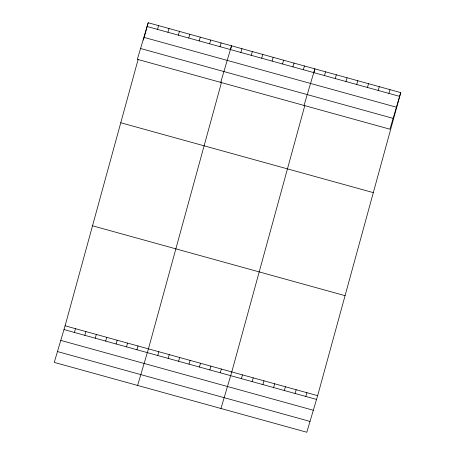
<?xml version="1.0" encoding="UTF-8"?>
<svg xmlns="http://www.w3.org/2000/svg" width="455" height="455" viewBox="0 0 455 455"><rect width="100%" height="100%" fill="white"/><g stroke="black" fill="none" stroke-linecap="round" stroke-linejoin="round"><path stroke-width="0.68" d="M400.741 92.615L389.907 129.192L137.353 59.332L148.188 22.75L400.741 92.615L317.647 395.668L306.812 432.25L54.259 362.385L65.093 325.808L138.138 59.417M143.439 40.086L143.985 38.083M144.349 36.753L148.188 22.75M221.659 81.809L148.438 348.86L137.603 385.442M230.435 49.805L231.532 45.807L220.698 82.383M304.822 105.532L231.777 371.917L220.942 408.499M313.774 72.863L314.871 68.859L304.037 105.441M157.493 29.387L158.607 25.634M74.398 332.446L75.513 328.686M167.912 32.271L169.027 28.511M84.818 335.329L85.932 331.57M178.332 35.154L179.441 31.395M95.237 338.207L96.346 334.453M188.745 38.032L189.86 34.279M105.651 341.091L106.766 337.331M199.165 40.916L200.28 37.156M116.07 343.974L117.185 340.215M209.584 43.799L210.699 40.04M126.49 346.852L127.599 343.098M220.004 46.683L221.113 42.924M136.904 349.736L138.019 345.976M240.837 52.444L241.952 48.685M157.743 355.503L158.852 351.743M251.257 55.328L252.366 51.569M168.157 358.381L169.271 354.627M261.671 58.206L262.785 54.452M178.576 361.264L179.691 357.505M272.09 61.089L273.205 57.33M188.996 364.148L190.11 360.388M282.51 63.973L283.619 60.214M199.409 367.026L200.524 363.272M292.923 66.851L294.038 63.097M209.829 369.909L210.944 366.15M303.343 69.734L304.458 65.975M220.248 372.793L221.363 369.033M324.495 75.587L325.609 71.827M241.4 378.645L242.509 374.886M335.227 78.556L336.342 74.796M252.133 381.614L253.247 377.855M345.959 81.525L347.074 77.765M262.865 384.583L263.98 380.824M356.692 84.493L357.806 80.734M273.597 387.552L274.712 383.792M367.43 87.462L368.539 83.703M284.329 390.521L285.444 386.761M378.162 90.431L379.271 86.677M295.067 393.49L296.177 389.73M388.894 93.4L390.009 89.646M305.8 396.459L306.915 392.699M147.079 26.509L399.626 96.369M143.871 37.338L396.419 107.204M140.561 48.497L393.114 118.363M120.768 122.759L373.316 192.624M92.519 225.799L345.066 295.659M65.093 325.808L317.647 395.668M63.984 329.562L316.532 399.427M60.777 340.397L313.324 410.256M57.467 351.556L310.02 421.421"/></g></svg>
